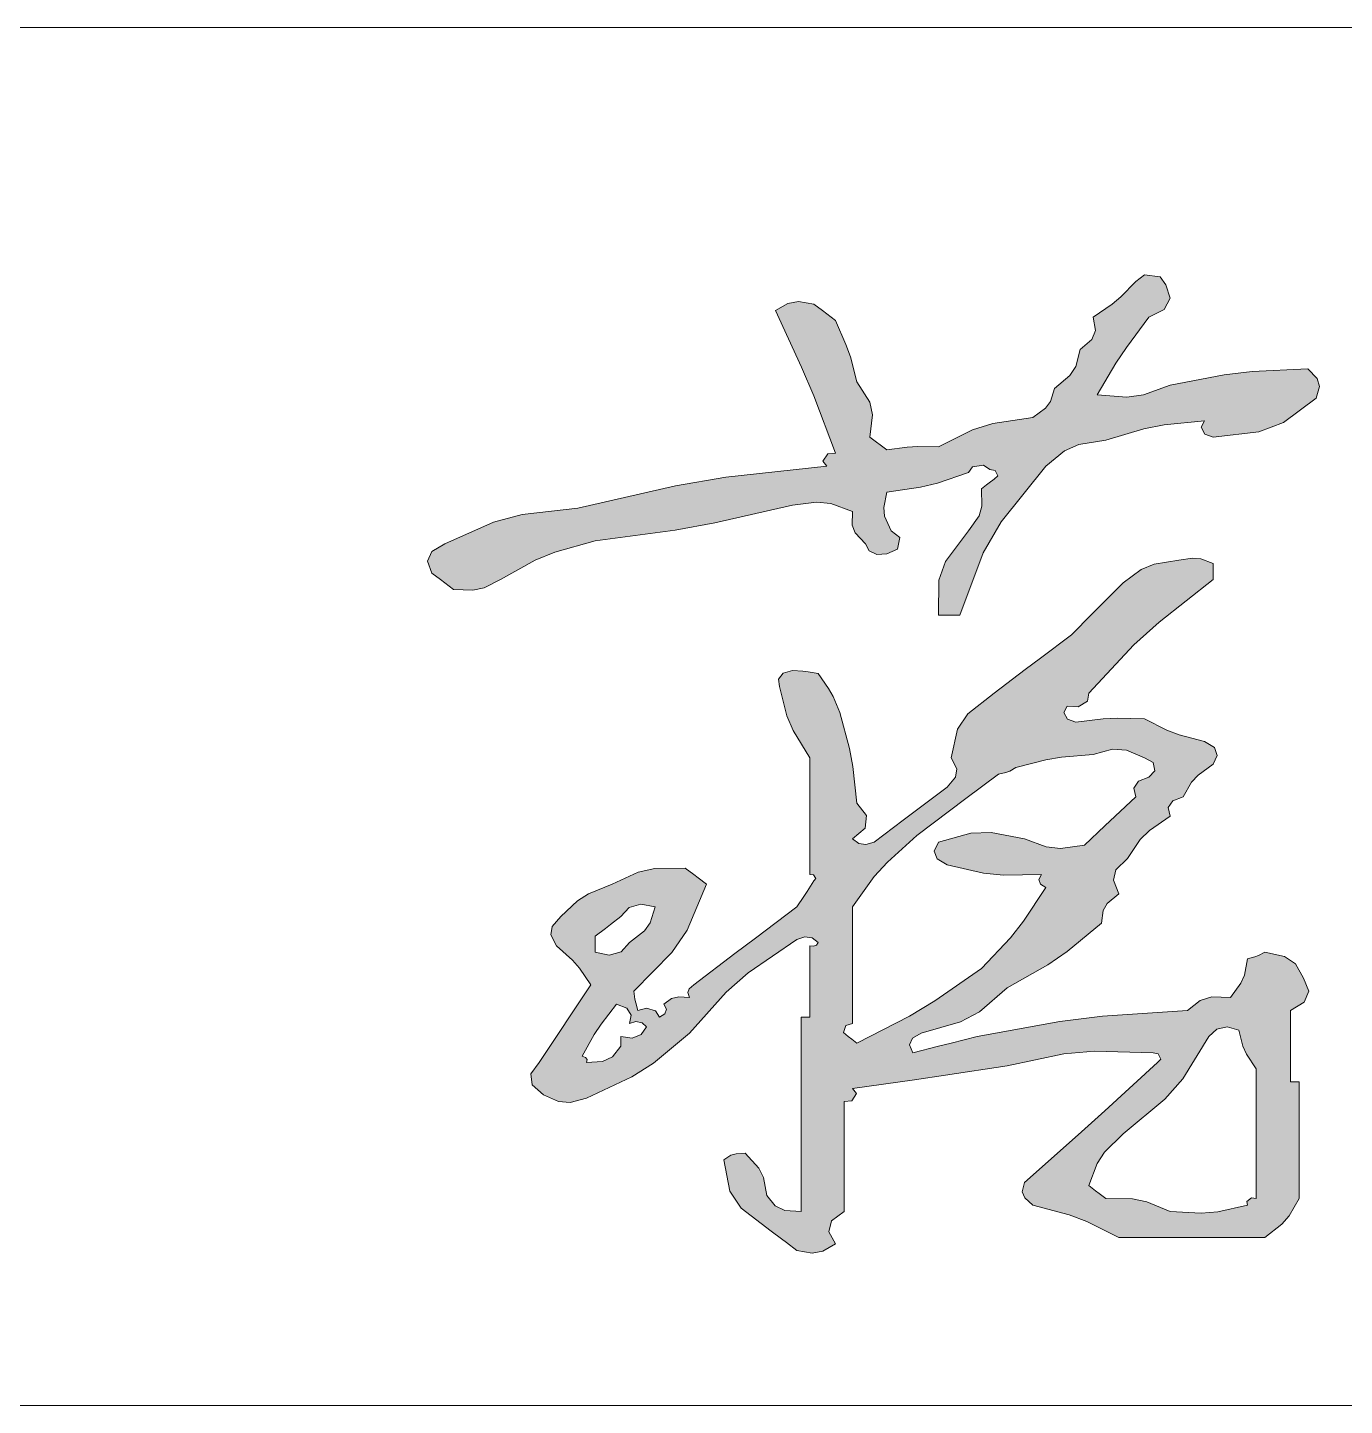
# Model space of a CAD drawing. Header units: millimetres. Extents: x 60 to 14975, y 125 to 10625.
# Drawn here: x 14236.2 to 14405, y 2596 to 2772.5 of the extents above; entities that cross this region are included whole.
import ezdxf

# ---------------------------------------------------------------- set-up
doc = ezdxf.new("R2010")
doc.units = ezdxf.units.MM
doc.linetypes.add('XKITLINE00', pattern=[0])
doc.layers.add('OtherObjectType', color=1, linetype='Continuous', lineweight=0)

# ---------------------------------------------------------------- blocks, each defined once
blk = doc.blocks.new('*A5')
at = {"layer": 'OtherObjectType'}
for points in [[(14350.34, 2718.86), (14352.99, 2718.82), (14357.35, 2721), (14359.96, 2721.8), (14365.1, 2722.56), (14366.71, 2723.76), (14367.35, 2724.63), (14367.85, 2726.29), (14369.82, 2727.95), (14370.58, 2729.09), (14371.15, 2731.28), (14372.66, 2732.58), (14373.11, 2733.71), (14372.8, 2735.43), (14375.24, 2737.08), (14376.36, 2738.01), (14378.3, 2740), (14379.4, 2740.83), (14381.4, 2740.61), (14382.15, 2739.58), (14382.67, 2737.84), (14381.92, 2736.42), (14379.95, 2735.43), (14377.07, 2731.54), (14375.74, 2729.54), (14373.35, 2725.46), (14377.13, 2725.19), (14379.27, 2725.47), (14382.7, 2726.71), (14389.62, 2728.02), (14393.19, 2728.44), (14400.31, 2728.79), (14401.54, 2727.57), (14401.84, 2726.54), (14401.41, 2725.05), (14397.2, 2721.92), (14394.04, 2720.73), (14388.2, 2720.06), (14387.13, 2720.44), (14386.67, 2721.31), (14387.1, 2722.14), (14381.92, 2721.61), (14379.32, 2721.09), (14374.45, 2719.65), (14370.97, 2719.11), (14369.13, 2718.31), (14366.75, 2716.33), (14361.01, 2709.21), (14358.73, 2705.24), (14355.74, 2697.22), (14352.99, 2697.22), (14353.05, 2701.7), (14353.91, 2704.13), (14356.84, 2708.02), (14358.2, 2709.98), (14358.57, 2711.2), (14358.49, 2713.42), (14360.14, 2714.67), (14360.58, 2715.07), (14360.27, 2715.78), (14359.59, 2715.91), (14358.75, 2716.47), (14357.34, 2716.25), (14356.84, 2715.5), (14352.85, 2714.13), (14350.7, 2713.62), (14346.39, 2713), (14345.97, 2711.03), (14346.09, 2709.92), (14346.94, 2708.02), (14348.04, 2707.19), (14347.76, 2705.68), (14346.39, 2705.11), (14345.11, 2705.02), (14344.13, 2705.46), (14343.64, 2706.36), (14342.32, 2707.78), (14341.92, 2708.78), (14341.99, 2710.51), (14339.19, 2711.53), (14337.36, 2711.73), (14334.29, 2711.34), (14324.33, 2709.05), (14319.23, 2708.13), (14308.98, 2706.77), (14303.82, 2705.3), (14301.31, 2704.27), (14296.88, 2701.79), (14294.79, 2700.73), (14293.33, 2700.43), (14290.82, 2700.54), (14288.07, 2702.62), (14287.5, 2704.14), (14288.06, 2705.41), (14289.72, 2706.36), (14295.95, 2709.15), (14299.62, 2710.13), (14306.78, 2710.93), (14319.29, 2713.81), (14325.74, 2714.91), (14338.69, 2716.33), (14338.19, 2716.96), (14338.81, 2717.91), (14339.79, 2717.99), (14337.01, 2725.36), (14335.46, 2729.03), (14332.09, 2736.26), (14333.7, 2737.19), (14335.06, 2737.42), (14337.04, 2737.09), (14339.79, 2735.01), (14341.14, 2731.91), (14341.7, 2730.33), (14342.54, 2727.12), (14344.18, 2724.54), (14344.55, 2722.92), (14344.19, 2720.06), (14346.39, 2718.4), (14348.99, 2718.78)], [(14372.8, 2679.36), (14368.77, 2679.02), (14366.74, 2678.68), (14369.52, 2683.9), (14370.6, 2683.52), (14374.08, 2683.96), (14375.88, 2684.04), (14379.4, 2683.93), (14382.27, 2682.5), (14383.86, 2681.9), (14387.1, 2681.03), (14388.35, 2680.27), (14388.73, 2679.26), (14388.2, 2678.12), (14386.26, 2676.72), (14385.43, 2675.82), (14384.35, 2673.97), (14383.04, 2673.46), (14382.45, 2672.57), (14382.7, 2671.47), (14380.02, 2669.65), (14378.84, 2668.5), (14377.2, 2666.07), (14375.74, 2664.58), (14375.43, 2663.29), (14376.1, 2661.51), (14374.63, 2660.3), (14374.1, 2659.4), (14373.9, 2657.77), (14369.48, 2654.13), (14367.02, 2652.44), (14361.8, 2649.46), (14358.25, 2646.41), (14355.8, 2645.12), (14350.79, 2643.65), (14349.65, 2643.04), (14349.26, 2642.16), (14349.69, 2641.16), (14357.94, 2643.23), (14368.56, 2645.17), (14374.02, 2645.84), (14384.9, 2646.56), (14386.52, 2647.86), (14388.04, 2648.32), (14390.4, 2648.22), (14391.74, 2650.06), (14392.21, 2651.12), (14392.6, 2653.2), (14393.54, 2653.43), (14394, 2653.6), (14394.8, 2654.03), (14397.36, 2653.5), (14398.76, 2652.56), (14399.76, 2650.71), (14400.44, 2649.05), (14399.88, 2647.65), (14398.11, 2646.56), (14398.11, 2637.42), (14399.21, 2637.42), (14399.21, 2622.47), (14397.95, 2620.27), (14397.01, 2619.21), (14394.8, 2617.48), (14376.1, 2617.48), (14372, 2619.53), (14369.73, 2620.39), (14365.1, 2621.64), (14364.04, 2622.55), (14363.74, 2623.35), (14364, 2624.54), (14370.89, 2630.64), (14374.31, 2633.72), (14381.05, 2639.91), (14381.49, 2640.32), (14381.17, 2641.03), (14380.5, 2641.16), (14372.97, 2641.34), (14369.06, 2641), (14361.8, 2639.49), (14353.89, 2638.28), (14349.92, 2637.7), (14341.99, 2636.59), (14342.49, 2635.95), (14341.87, 2635.01), (14340.89, 2634.93), (14340.89, 2620.81), (14339.3, 2619.61), (14338.93, 2618.22), (14339.79, 2616.65), (14338.18, 2615.72), (14336.82, 2615.49), (14334.84, 2615.82), (14331.54, 2618.31), (14327.72, 2621.22), (14326.27, 2623.41), (14325.48, 2627.45), (14326.39, 2628.02), (14327.05, 2628.22), (14328.24, 2628.28), (14329.95, 2626.36), (14330.56, 2625.17), (14330.99, 2622.88), (14332.06, 2621.54), (14333.32, 2620.95), (14335.39, 2620.81), (14335.39, 2645.72), (14336.49, 2645.72), (14336.49, 2654.86), (14336.98, 2654.81), (14337.35, 2654.95), (14337.59, 2655.28), (14336.8, 2655.88), (14335.87, 2656.02), (14334.84, 2655.69), (14328.61, 2651.41), (14325.77, 2648.93), (14321.08, 2643.65), (14316.45, 2639.81), (14313.71, 2638.09), (14307.88, 2635.34), (14305.79, 2634.8), (14304.28, 2634.91), (14302.38, 2635.76), (14300.94, 2637.03), (14300.76, 2638.45), (14301.83, 2639.91), (14308.43, 2649.88), (14306.99, 2652.01), (14306.09, 2653.04), (14304.03, 2654.86), (14303.33, 2656.27), (14303.48, 2657.34), (14304.58, 2658.6), (14306.74, 2660.62), (14308.16, 2661.51), (14311.18, 2662.75), (14314.5, 2664.3), (14316.63, 2664.78), (14320.53, 2664.83), (14323.28, 2662.75), (14320.79, 2656.88), (14318.82, 2653.99), (14313.93, 2649.05), (14314.09, 2648.04), (14314.2, 2647.54), (14314.48, 2646.56), (14315.58, 2646.88), (14316.73, 2646.54), (14317.23, 2645.72), (14317.93, 2646.16), (14318.13, 2646.75), (14317.78, 2647.39), (14318.79, 2648.11), (14319.7, 2648.33), (14321.08, 2648.22), (14320.87, 2648.88), (14321.03, 2649.36), (14321.63, 2649.88), (14334.84, 2659.84), (14337.04, 2663.17), (14337.29, 2663.49), (14336.98, 2663.96), (14336.49, 2664), (14336.49, 2678.95), (14334.37, 2682.44), (14333.58, 2684.32), (14332.64, 2688.09), (14332.51, 2689.05), (14333.1, 2689.79), (14334.29, 2690.16), (14335.62, 2690.04), (14336.28, 2689.96), (14337.59, 2689.75), (14338.92, 2687.84), (14339.48, 2686.82), (14340.34, 2684.76), (14341.59, 2680.16), (14342.03, 2677.82), (14342.54, 2673.13), (14343.79, 2671.56), (14343.59, 2669.95), (14341.99, 2668.57), (14342.78, 2667.96), (14343.7, 2667.83), (14344.74, 2668.15), (14354.09, 2675.21), (14355.19, 2676.47), (14355.35, 2677.54), (14354.64, 2678.95), (14355.44, 2682.61), (14356.74, 2684.58), (14360.14, 2687.25), (14370.05, 2694.73), (14376.65, 2701.38), (14378.96, 2703.1), (14380.62, 2703.77), (14383.8, 2704.28), (14385.54, 2704.55), (14386.6, 2704.45), (14388.2, 2703.87), (14388.2, 2701.79), (14381.27, 2696.35), (14378.04, 2693.41), (14372.25, 2687.25), (14372.1, 2686.2), (14370.9, 2685.47), (14369.5, 2685.59), (14369.06, 2684.76), (14369.52, 2683.9), (14313.05, 2646.88), (14311.73, 2647.39), (14309.75, 2644.82), (14308.87, 2643.48), (14307.33, 2640.74), (14307.76, 2640.56), (14307.95, 2640.28), (14307.88, 2639.91), (14309.95, 2640.05), (14311.21, 2640.65), (14312.28, 2641.99), (14312.28, 2643.23), (14313.73, 2643.04), (14314.91, 2643.49), (14315.58, 2644.48), (14315, 2645.01), (14314.22, 2645.15), (14313.38, 2644.89), (14313.63, 2645.99), (14313.05, 2646.88), (14369.52, 2683.9), (14388.66, 2644.18), (14387.65, 2643.23), (14384.3, 2637.8), (14382, 2635.2), (14376.65, 2630.77), (14374.28, 2628.4), (14373.34, 2626.98), (14372.25, 2624.13), (14374.45, 2622.47), (14377.86, 2622.42), (14379.71, 2622.05), (14382.7, 2620.81), (14386.68, 2620.59), (14388.79, 2620.77), (14392.6, 2621.64), (14392.5, 2622.1), (14393.09, 2622.55), (14393.7, 2622.47), (14393.7, 2639.08), (14392.48, 2640.97), (14392.02, 2642), (14391.5, 2644.06), (14389.99, 2644.46), (14388.66, 2644.18), (14369.52, 2683.9), (14316.68, 2659.84), (14314.86, 2660.19), (14313.35, 2659.77), (14312.28, 2658.6), (14308.98, 2656.11), (14308.98, 2654.03), (14310.8, 2653.68), (14312.31, 2654.11), (14313.38, 2655.28), (14315.3, 2656.77), (14316.06, 2657.82), (14316.68, 2659.84), (14369.52, 2683.9), (14366.74, 2678.68), (14362.9, 2677.7), (14362.12, 2677.25), (14361.64, 2677.07), (14360.69, 2676.87), (14350.24, 2668.98), (14346.46, 2665.6), (14344.77, 2663.74), (14341.99, 2659.84), (14341.99, 2644.89), (14341.14, 2644.66), (14340.84, 2643.74), (14341.44, 2643.23), (14342.54, 2642.4), (14349.28, 2645.85), (14352.51, 2647.79), (14358.49, 2651.95), (14362.21, 2655.9), (14363.88, 2658.01), (14366.75, 2662.34), (14366.05, 2662.77), (14365.85, 2663.36), (14366.2, 2664), (14361.31, 2663.9), (14358.76, 2664.16), (14354.09, 2665.24), (14352.84, 2666), (14352.46, 2667.01), (14352.99, 2668.15), (14357.13, 2669.31), (14359.73, 2669.4), (14364, 2668.57), (14366.79, 2667.54), (14368.63, 2667.34), (14371.7, 2667.74), (14374.31, 2670.24), (14375.63, 2671.49), (14378.3, 2673.97), (14378.05, 2675.06), (14378.64, 2675.95), (14379.95, 2676.46), (14380.72, 2677.28), (14380.49, 2678.36), (14379.4, 2678.95), (14377.09, 2679.93), (14375.29, 2680.05)]]:
    blk.add_hatch(color=7, dxfattribs=at).paths.add_polyline_path(points, flags=17)
at = {"layer": 'OtherObjectType', "color": 7, "linetype": 'XKITLINE00', "lineweight": 0}
for p, q in [((13497.5, 2772.53), (14849.23, 2772.53)), ((14379.4, 2740.83), (14378.3, 2740)), ((14381.4, 2740.61), (14379.4, 2740.83)), ((14382.15, 2739.58), (14381.4, 2740.61)), ((14378.3, 2740), (14376.36, 2738.01)), ((14382.67, 2737.84), (14382.15, 2739.58)), ((14333.7, 2737.19), (14332.09, 2736.26)), ((14335.06, 2737.42), (14333.7, 2737.19)), ((14337.04, 2737.09), (14335.06, 2737.42)), ((14338.14, 2736.26), (14337.04, 2737.09)), ((14375.24, 2737.08), (14372.8, 2735.43)), ((14376.36, 2738.01), (14375.24, 2737.08)), ((14381.92, 2736.42), (14382.67, 2737.84)), ((14332.09, 2736.26), (14335.46, 2729.03)), ((14338.69, 2735.85), (14338.14, 2736.26)), ((14339.79, 2735.01), (14338.69, 2735.85)), ((14372.8, 2735.43), (14373.11, 2733.71)), ((14377.07, 2731.54), (14379.95, 2735.43)), ((14379.95, 2735.43), (14381.92, 2736.42)), ((14341.14, 2731.91), (14339.79, 2735.01)), ((14373.11, 2733.71), (14372.66, 2732.58)), ((14341.7, 2730.33), (14341.14, 2731.91)), ((14372.66, 2732.58), (14371.15, 2731.28)), ((14342.54, 2727.12), (14341.7, 2730.33)), ((14371.15, 2731.28), (14370.58, 2729.09)), ((14375.74, 2729.54), (14377.07, 2731.54)), ((14335.46, 2729.03), (14337.01, 2725.36)), ((14370.58, 2729.09), (14369.82, 2727.95)), ((14373.35, 2725.46), (14375.74, 2729.54)), ((14393.19, 2728.44), (14389.62, 2728.02)), ((14400.31, 2728.79), (14393.19, 2728.44)), ((14401.54, 2727.57), (14400.31, 2728.79)), ((14344.18, 2724.54), (14342.54, 2727.12)), ((14369.82, 2727.95), (14367.85, 2726.29)), ((14382.7, 2726.71), (14379.27, 2725.47)), ((14389.62, 2728.02), (14382.7, 2726.71)), ((14401.41, 2725.05), (14401.84, 2726.54)), ((14401.84, 2726.54), (14401.54, 2727.57)), ((14337.01, 2725.36), (14339.79, 2717.99)), ((14367.35, 2724.63), (14366.71, 2723.76)), ((14367.85, 2726.29), (14367.35, 2724.63)), ((14377.13, 2725.19), (14373.35, 2725.46)), ((14379.27, 2725.47), (14377.13, 2725.19)), ((14397.2, 2721.92), (14401.41, 2725.05)), ((14344.55, 2722.92), (14344.18, 2724.54)), ((14344.19, 2720.06), (14344.55, 2722.92)), ((14366.71, 2723.76), (14365.1, 2722.56)), ((14359.96, 2721.8), (14357.35, 2721)), ((14365.1, 2722.56), (14359.96, 2721.8)), ((14374.45, 2719.65), (14379.32, 2721.09)), ((14379.32, 2721.09), (14381.92, 2721.61)), ((14381.92, 2721.61), (14387.1, 2722.14)), ((14387.1, 2722.14), (14386.67, 2721.31)), ((14386.67, 2721.31), (14387.13, 2720.44)), ((14394.04, 2720.73), (14397.2, 2721.92)), ((14345.07, 2719.4), (14344.19, 2720.06)), ((14345.51, 2719.07), (14345.07, 2719.4)), ((14357.35, 2721), (14352.99, 2718.82)), ((14370.97, 2719.11), (14374.45, 2719.65)), ((14387.13, 2720.44), (14388.2, 2720.06)), ((14388.2, 2720.06), (14394.04, 2720.73)), ((14338.81, 2717.91), (14338.19, 2716.96)), ((14339.79, 2717.99), (14338.81, 2717.91)), ((14346.39, 2718.4), (14345.51, 2719.07)), ((14348.99, 2718.78), (14346.39, 2718.4)), ((14350.34, 2718.86), (14348.99, 2718.78)), ((14352.99, 2718.82), (14350.34, 2718.86)), ((14366.75, 2716.33), (14369.13, 2718.31)), ((14369.13, 2718.31), (14370.97, 2719.11)), ((14338.69, 2716.33), (14325.74, 2714.91)), ((14338.19, 2716.96), (14338.69, 2716.33)), ((14356.84, 2715.5), (14357.34, 2716.25)), ((14357.34, 2716.25), (14358.75, 2716.47)), ((14358.75, 2716.47), (14359.59, 2715.91)), ((14359.59, 2715.91), (14360.27, 2715.78)), ((14360.27, 2715.78), (14360.58, 2715.07)), ((14361.01, 2709.21), (14366.75, 2716.33)), ((14325.74, 2714.91), (14319.29, 2713.81)), ((14350.7, 2713.62), (14352.85, 2714.13)), ((14352.85, 2714.13), (14356.84, 2715.5)), ((14359.48, 2714.17), (14359.15, 2713.92)), ((14360.14, 2714.67), (14359.48, 2714.17)), ((14360.58, 2715.07), (14360.14, 2714.67)), ((14319.29, 2713.81), (14306.78, 2710.93)), ((14345.97, 2711.03), (14346.39, 2713)), ((14346.39, 2713), (14350.7, 2713.62)), ((14359.15, 2713.92), (14358.49, 2713.42)), ((14358.49, 2713.42), (14358.57, 2711.2)), ((14306.78, 2710.93), (14299.62, 2710.13)), ((14324.33, 2709.05), (14334.29, 2711.34)), ((14334.29, 2711.34), (14337.36, 2711.73)), ((14337.36, 2711.73), (14339.19, 2711.53)), ((14339.19, 2711.53), (14341.99, 2710.51)), ((14341.99, 2710.51), (14341.92, 2708.78)), ((14346.09, 2709.92), (14345.97, 2711.03)), ((14358.57, 2711.2), (14358.2, 2709.98)), ((14295.95, 2709.15), (14289.72, 2706.36)), ((14299.62, 2710.13), (14295.95, 2709.15)), ((14319.23, 2708.13), (14324.33, 2709.05)), ((14341.92, 2708.78), (14342.32, 2707.78)), ((14346.94, 2708.02), (14346.09, 2709.92)), ((14358.2, 2709.98), (14356.84, 2708.02)), ((14358.73, 2705.24), (14361.01, 2709.21)), ((14308.98, 2706.77), (14319.23, 2708.13)), ((14342.32, 2707.78), (14343.64, 2706.36)), ((14348.04, 2707.19), (14346.94, 2708.02)), ((14347.76, 2705.68), (14348.04, 2707.19)), ((14356.84, 2708.02), (14353.91, 2704.13)), ((14288.06, 2705.41), (14287.5, 2704.14)), ((14289.72, 2706.36), (14288.06, 2705.41)), ((14301.31, 2704.27), (14303.82, 2705.3)), ((14303.82, 2705.3), (14308.98, 2706.77)), ((14343.64, 2706.36), (14344.13, 2705.46)), ((14344.13, 2705.46), (14345.11, 2705.02)), ((14346.39, 2705.11), (14347.76, 2705.68)), ((14355.74, 2697.22), (14358.73, 2705.24)), ((14287.5, 2704.14), (14288.07, 2702.62)), ((14296.88, 2701.79), (14301.31, 2704.27)), ((14345.11, 2705.02), (14346.39, 2705.11)), ((14353.91, 2704.13), (14353.05, 2701.7)), ((14380.62, 2703.77), (14378.96, 2703.1)), ((14383.8, 2704.28), (14380.62, 2703.77)), ((14385.54, 2704.55), (14383.8, 2704.28)), ((14386.6, 2704.45), (14385.54, 2704.55)), ((14388.2, 2703.87), (14386.6, 2704.45)), ((14388.2, 2703.04), (14388.2, 2703.87)), ((14288.07, 2702.62), (14289.17, 2701.79)), ((14289.17, 2701.79), (14289.72, 2701.38)), ((14294.79, 2700.73), (14296.88, 2701.79)), ((14353.05, 2701.7), (14352.99, 2697.22)), ((14378.96, 2703.1), (14376.65, 2701.38)), ((14381.27, 2696.35), (14388.2, 2701.79)), ((14388.2, 2702.62), (14388.2, 2703.04)), ((14388.2, 2701.79), (14388.2, 2702.62)), ((14289.72, 2701.38), (14290.82, 2700.54)), ((14290.82, 2700.54), (14293.33, 2700.43)), ((14293.33, 2700.43), (14294.79, 2700.73)), ((14376.65, 2701.38), (14374.01, 2698.72)), ((14374.01, 2698.72), (14372.69, 2697.39)), ((14352.99, 2697.22), (14354.09, 2697.22)), ((14354.09, 2697.22), (14354.64, 2697.22)), ((14354.64, 2697.22), (14355.74, 2697.22)), ((14372.69, 2697.39), (14370.05, 2694.73)), ((14378.04, 2693.41), (14381.27, 2696.35)), ((14370.05, 2694.73), (14366.09, 2691.74)), ((14372.25, 2687.25), (14378.04, 2693.41)), ((14366.09, 2691.74), (14364.11, 2690.25)), ((14333.1, 2689.79), (14332.51, 2689.05)), ((14334.29, 2690.16), (14333.1, 2689.79)), ((14335.62, 2690.04), (14334.29, 2690.16)), ((14336.28, 2689.96), (14335.62, 2690.04)), ((14337.59, 2689.75), (14336.28, 2689.96)), ((14338.92, 2687.84), (14337.59, 2689.75)), ((14364.11, 2690.25), (14360.14, 2687.25)), ((14332.51, 2689.05), (14332.64, 2688.09)), ((14332.64, 2688.09), (14333.58, 2684.32)), ((14339.48, 2686.82), (14338.92, 2687.84)), ((14340.34, 2684.76), (14339.48, 2686.82)), ((14360.14, 2687.25), (14356.74, 2684.58)), ((14370.9, 2685.47), (14372.1, 2686.2)), ((14372.1, 2686.2), (14372.25, 2687.25)), ((14333.58, 2684.32), (14334.37, 2682.44)), ((14341.59, 2680.16), (14340.34, 2684.76)), ((14356.74, 2684.58), (14355.44, 2682.61)), ((14369.06, 2684.76), (14369.5, 2685.59)), ((14369.52, 2683.9), (14369.06, 2684.76)), ((14369.5, 2685.59), (14370.9, 2685.47)), ((14374.08, 2683.96), (14370.6, 2683.52)), ((14375.88, 2684.04), (14374.08, 2683.96)), ((14379.4, 2683.93), (14375.88, 2684.04)), ((14334.37, 2682.44), (14336.49, 2678.95)), ((14355.44, 2682.61), (14354.64, 2678.95)), ((14370.6, 2683.52), (14369.52, 2683.9)), ((14382.27, 2682.5), (14379.4, 2683.93)), ((14383.86, 2681.9), (14382.27, 2682.5)), ((14387.1, 2681.03), (14383.86, 2681.9)), ((14388.35, 2680.27), (14387.1, 2681.03)), ((14336.49, 2678.95), (14336.49, 2672.97)), ((14342.03, 2677.82), (14341.59, 2680.16)), ((14354.64, 2678.95), (14355.35, 2677.54)), ((14366.74, 2678.68), (14362.9, 2677.7)), ((14368.77, 2679.02), (14366.74, 2678.68)), ((14372.8, 2679.36), (14368.77, 2679.02)), ((14375.29, 2680.05), (14372.8, 2679.36)), ((14377.09, 2679.93), (14375.29, 2680.05)), ((14379.4, 2678.95), (14377.09, 2679.93)), ((14380.49, 2678.36), (14379.4, 2678.95)), ((14388.2, 2678.12), (14388.73, 2679.26)), ((14388.73, 2679.26), (14388.35, 2680.27)), ((14342.54, 2673.13), (14342.03, 2677.82)), ((14355.35, 2677.54), (14355.19, 2676.47)), ((14361.64, 2677.07), (14360.69, 2676.87)), ((14362.12, 2677.25), (14361.64, 2677.07)), ((14362.9, 2677.7), (14362.12, 2677.25)), ((14379.95, 2676.46), (14380.72, 2677.28)), ((14380.72, 2677.28), (14380.49, 2678.36)), ((14386.26, 2676.72), (14388.2, 2678.12)), ((14354.09, 2675.21), (14350.35, 2672.39)), ((14355.19, 2676.47), (14354.09, 2675.21)), ((14360.69, 2676.87), (14356.51, 2673.72)), ((14378.05, 2675.06), (14378.64, 2675.95)), ((14378.64, 2675.95), (14379.95, 2676.46)), ((14384.35, 2673.97), (14385.43, 2675.82)), ((14385.43, 2675.82), (14386.26, 2676.72)), ((14356.51, 2673.72), (14354.42, 2672.14)), ((14375.63, 2671.49), (14378.3, 2673.97)), ((14378.3, 2673.97), (14378.05, 2675.06)), ((14382.45, 2672.57), (14383.04, 2673.46)), ((14383.04, 2673.46), (14384.35, 2673.97)), ((14336.49, 2672.97), (14336.49, 2669.98)), ((14343.79, 2671.56), (14342.54, 2673.13)), ((14350.35, 2672.39), (14348.48, 2670.97)), ((14354.42, 2672.14), (14350.24, 2668.98)), ((14382.7, 2671.47), (14382.45, 2672.57)), ((14336.49, 2669.98), (14336.49, 2664)), ((14341.99, 2668.57), (14343.59, 2669.95)), ((14343.59, 2669.95), (14343.79, 2671.56)), ((14348.48, 2670.97), (14344.74, 2668.15)), ((14371.7, 2667.74), (14374.31, 2670.24)), ((14374.31, 2670.24), (14375.63, 2671.49)), ((14380.02, 2669.65), (14382.7, 2671.47)), ((14342.78, 2667.96), (14341.99, 2668.57)), ((14344.74, 2668.15), (14343.7, 2667.83)), ((14350.24, 2668.98), (14346.46, 2665.6)), ((14352.46, 2667.01), (14352.99, 2668.15)), ((14352.99, 2668.15), (14357.13, 2669.31)), ((14357.13, 2669.31), (14359.73, 2669.4)), ((14359.73, 2669.4), (14364, 2668.57)), ((14364, 2668.57), (14366.79, 2667.54)), ((14377.2, 2666.07), (14378.84, 2668.5)), ((14378.84, 2668.5), (14380.02, 2669.65)), ((14343.7, 2667.83), (14342.78, 2667.96)), ((14352.84, 2666), (14352.46, 2667.01)), ((14366.79, 2667.54), (14368.63, 2667.34)), ((14368.63, 2667.34), (14371.7, 2667.74)), ((14316.63, 2664.78), (14314.5, 2664.3)), ((14320.53, 2664.83), (14316.63, 2664.78)), ((14321.63, 2664), (14320.53, 2664.83)), ((14346.46, 2665.6), (14344.77, 2663.74)), ((14354.09, 2665.24), (14352.84, 2666)), ((14358.76, 2664.16), (14354.09, 2665.24)), ((14375.43, 2663.29), (14375.74, 2664.58)), ((14375.74, 2664.58), (14377.2, 2666.07)), ((14311.18, 2662.75), (14308.16, 2661.51)), ((14314.5, 2664.3), (14311.18, 2662.75)), ((14320.79, 2656.88), (14323.28, 2662.75)), ((14322.18, 2663.58), (14321.63, 2664)), ((14323.28, 2662.75), (14322.18, 2663.58)), ((14337.04, 2663.17), (14336.16, 2661.84)), ((14336.49, 2664), (14336.98, 2663.96)), ((14336.98, 2663.96), (14337.29, 2663.49)), ((14337.29, 2663.49), (14337.04, 2663.17)), ((14344.77, 2663.74), (14341.99, 2659.84)), ((14361.31, 2663.9), (14358.76, 2664.16)), ((14366.2, 2664), (14361.31, 2663.9)), ((14365.85, 2663.36), (14366.2, 2664)), ((14366.05, 2662.77), (14365.85, 2663.36)), ((14366.75, 2662.34), (14366.05, 2662.77)), ((14376.1, 2661.51), (14375.43, 2663.29)), ((14308.16, 2661.51), (14306.74, 2660.62)), ((14335.72, 2661.17), (14334.84, 2659.84)), ((14336.16, 2661.84), (14335.72, 2661.17)), ((14363.88, 2658.01), (14366.75, 2662.34)), ((14374.63, 2660.3), (14376.1, 2661.51)), ((14306.74, 2660.62), (14304.58, 2658.6)), ((14313.35, 2659.77), (14312.28, 2658.6)), ((14314.86, 2660.19), (14313.35, 2659.77)), ((14316.68, 2659.84), (14314.86, 2660.19)), ((14316.06, 2657.82), (14316.68, 2659.84)), ((14334.84, 2659.84), (14329.56, 2655.86)), ((14341.99, 2659.84), (14341.99, 2653.86)), ((14373.9, 2657.77), (14374.1, 2659.4)), ((14374.1, 2659.4), (14374.63, 2660.3)), ((14304.58, 2658.6), (14303.48, 2657.34)), ((14310.96, 2657.6), (14310.3, 2657.1)), ((14312.28, 2658.6), (14310.96, 2657.6)), ((14315.3, 2656.77), (14316.06, 2657.82)), ((14362.21, 2655.9), (14363.88, 2658.01)), ((14369.48, 2654.13), (14373.9, 2657.77)), ((14303.48, 2657.34), (14303.33, 2656.27)), ((14303.33, 2656.27), (14304.03, 2654.86)), ((14310.3, 2657.1), (14308.98, 2656.11)), ((14308.98, 2656.11), (14308.98, 2655.28)), ((14313.38, 2655.28), (14315.3, 2656.77)), ((14318.82, 2653.99), (14320.79, 2656.88)), ((14329.56, 2655.86), (14326.91, 2653.86)), ((14328.61, 2651.41), (14334.84, 2655.69)), ((14334.84, 2655.69), (14335.87, 2656.02)), ((14335.87, 2656.02), (14336.8, 2655.88)), ((14336.8, 2655.88), (14337.59, 2655.28)), ((14358.49, 2651.95), (14362.21, 2655.9)), ((14304.03, 2654.86), (14306.09, 2653.04)), ((14308.98, 2655.28), (14308.98, 2654.86)), ((14308.98, 2654.86), (14308.98, 2654.03)), ((14308.98, 2654.03), (14310.8, 2653.68)), ((14310.8, 2653.68), (14312.31, 2654.11)), ((14312.31, 2654.11), (14313.38, 2655.28)), ((14313.93, 2649.05), (14318.82, 2653.99)), ((14336.98, 2654.81), (14336.49, 2654.86)), ((14336.49, 2654.86), (14336.49, 2651.21)), ((14337.35, 2654.95), (14336.98, 2654.81)), ((14337.59, 2655.28), (14337.35, 2654.95)), ((14367.02, 2652.44), (14369.48, 2654.13)), ((14394.8, 2654.03), (14394, 2653.6)), ((14397.36, 2653.5), (14394.8, 2654.03)), ((14306.09, 2653.04), (14306.99, 2652.01)), ((14326.91, 2653.86), (14321.63, 2649.88)), ((14341.99, 2653.86), (14341.99, 2650.87)), ((14361.8, 2649.46), (14367.02, 2652.44)), ((14392.6, 2653.2), (14392.21, 2651.12)), ((14393.54, 2653.43), (14392.6, 2653.2)), ((14394, 2653.6), (14393.54, 2653.43)), ((14398.76, 2652.56), (14397.36, 2653.5)), ((14399.76, 2650.71), (14398.76, 2652.56)), ((14306.99, 2652.01), (14308.43, 2649.88)), ((14325.77, 2648.93), (14328.61, 2651.41)), ((14336.49, 2651.21), (14336.49, 2649.38)), ((14341.99, 2650.87), (14341.99, 2644.89)), ((14352.51, 2647.79), (14358.49, 2651.95)), ((14392.21, 2651.12), (14391.74, 2650.06)), ((14400.44, 2649.05), (14399.76, 2650.71)), ((14308.43, 2649.88), (14305.79, 2645.89)), ((14314.09, 2648.04), (14313.93, 2649.05)), ((14321.03, 2649.36), (14320.87, 2648.88)), ((14320.87, 2648.88), (14321.08, 2648.22)), ((14321.63, 2649.88), (14321.03, 2649.36)), ((14321.08, 2643.65), (14325.77, 2648.93)), ((14336.49, 2649.38), (14336.49, 2645.72)), ((14358.25, 2646.41), (14361.8, 2649.46)), ((14391.74, 2650.06), (14390.4, 2648.22)), ((14399.88, 2647.65), (14400.44, 2649.05)), ((14311.73, 2647.39), (14309.75, 2644.82)), ((14313.05, 2646.88), (14311.73, 2647.39)), ((14313.63, 2645.99), (14313.05, 2646.88)), ((14314.2, 2647.54), (14314.09, 2648.04)), ((14314.48, 2646.56), (14314.2, 2647.54)), ((14315.58, 2646.88), (14314.48, 2646.56)), ((14316.73, 2646.54), (14315.58, 2646.88)), ((14318.79, 2648.11), (14317.78, 2647.39)), ((14317.78, 2647.39), (14318.13, 2646.75)), ((14319.7, 2648.33), (14318.79, 2648.11)), ((14321.08, 2648.22), (14319.7, 2648.33)), ((14349.28, 2645.85), (14352.51, 2647.79)), ((14386.52, 2647.86), (14384.9, 2646.56)), ((14388.04, 2648.32), (14386.52, 2647.86)), ((14390.4, 2648.22), (14388.04, 2648.32)), ((14398.11, 2646.56), (14399.88, 2647.65)), ((14305.79, 2645.89), (14304.47, 2643.9)), ((14313.38, 2644.89), (14313.63, 2645.99)), ((14314.22, 2645.15), (14313.38, 2644.89)), ((14315, 2645.01), (14314.22, 2645.15)), ((14317.23, 2645.72), (14316.73, 2646.54)), ((14317.93, 2646.16), (14317.23, 2645.72)), ((14318.13, 2646.75), (14317.93, 2646.16)), ((14335.83, 2645.72), (14335.39, 2645.72)), ((14335.39, 2645.72), (14335.39, 2635.76)), ((14336.05, 2645.72), (14335.83, 2645.72)), ((14336.49, 2645.72), (14336.05, 2645.72)), ((14342.54, 2642.4), (14349.28, 2645.85)), ((14350.79, 2643.65), (14355.8, 2645.12)), ((14355.8, 2645.12), (14358.25, 2646.41)), ((14368.56, 2645.17), (14357.94, 2643.23)), ((14374.02, 2645.84), (14368.56, 2645.17)), ((14384.9, 2646.56), (14374.02, 2645.84)), ((14398.11, 2642.9), (14398.11, 2646.56)), ((14304.47, 2643.9), (14301.83, 2639.91)), ((14308.87, 2643.48), (14307.33, 2640.74)), ((14309.75, 2644.82), (14308.87, 2643.48)), ((14313.73, 2643.04), (14314.91, 2643.49)), ((14314.91, 2643.49), (14315.58, 2644.48)), ((14315.58, 2644.48), (14315, 2645.01)), ((14316.45, 2639.81), (14321.08, 2643.65)), ((14341.14, 2644.66), (14340.84, 2643.74)), ((14340.84, 2643.74), (14341.44, 2643.23)), ((14341.99, 2644.89), (14341.14, 2644.66)), ((14349.65, 2643.04), (14350.79, 2643.65)), ((14388.66, 2644.18), (14387.65, 2643.23)), ((14389.99, 2644.46), (14388.66, 2644.18)), ((14391.5, 2644.06), (14389.99, 2644.46)), ((14392.02, 2642), (14391.5, 2644.06)), ((14311.21, 2640.65), (14312.28, 2641.99)), ((14312.28, 2642.73), (14312.28, 2643.23)), ((14312.28, 2643.23), (14313.73, 2643.04)), ((14312.28, 2642.49), (14312.28, 2642.73)), ((14312.28, 2641.99), (14312.28, 2642.49)), ((14341.44, 2643.23), (14341.88, 2642.9)), ((14341.88, 2642.9), (14342.1, 2642.73)), ((14342.1, 2642.73), (14342.54, 2642.4)), ((14349.26, 2642.16), (14349.65, 2643.04)), ((14349.69, 2641.16), (14349.26, 2642.16)), ((14352.99, 2641.99), (14349.69, 2641.16)), ((14354.64, 2642.4), (14352.99, 2641.99)), ((14357.94, 2643.23), (14354.64, 2642.4)), ((14387.65, 2643.23), (14384.3, 2637.8)), ((14392.48, 2640.97), (14392.02, 2642)), ((14398.11, 2641.07), (14398.11, 2642.9)), ((14301.83, 2639.91), (14300.76, 2638.45)), ((14307.33, 2640.74), (14307.76, 2640.56)), ((14307.76, 2640.56), (14307.95, 2640.28)), ((14307.95, 2640.28), (14307.88, 2639.91)), ((14307.88, 2639.91), (14309.95, 2640.05)), ((14309.95, 2640.05), (14311.21, 2640.65)), ((14313.71, 2638.09), (14316.45, 2639.81)), ((14361.8, 2639.49), (14369.06, 2641)), ((14369.06, 2641), (14372.97, 2641.34)), ((14372.97, 2641.34), (14380.5, 2641.16)), ((14381.05, 2639.91), (14374.31, 2633.72)), ((14380.5, 2641.16), (14381.17, 2641.03)), ((14381.49, 2640.32), (14381.05, 2639.91)), ((14381.17, 2641.03), (14381.49, 2640.32)), ((14393.7, 2639.08), (14392.48, 2640.97)), ((14398.11, 2637.42), (14398.11, 2641.07)), ((14300.76, 2638.45), (14300.94, 2637.03)), ((14307.88, 2635.34), (14313.71, 2638.09)), ((14349.92, 2637.7), (14353.89, 2638.28)), ((14353.89, 2638.28), (14361.8, 2639.49)), ((14393.7, 2632.43), (14393.7, 2639.08)), ((14300.94, 2637.03), (14302.38, 2635.76)), ((14341.99, 2636.59), (14349.92, 2637.7)), ((14342.49, 2635.95), (14341.99, 2636.59)), ((14384.3, 2637.8), (14382, 2635.2)), ((14398.55, 2637.42), (14398.11, 2637.42)), ((14398.77, 2637.42), (14398.55, 2637.42)), ((14399.21, 2637.42), (14398.77, 2637.42)), ((14399.21, 2631.44), (14399.21, 2637.42)), ((14302.38, 2635.76), (14304.28, 2634.91)), ((14304.28, 2634.91), (14305.79, 2634.8)), ((14305.79, 2634.8), (14307.88, 2635.34)), ((14335.39, 2635.76), (14335.39, 2630.77)), ((14340.89, 2634.93), (14341.87, 2635.01)), ((14340.89, 2629.28), (14340.89, 2634.93)), ((14341.87, 2635.01), (14342.49, 2635.95)), ((14382, 2635.2), (14376.65, 2630.77)), ((14374.31, 2633.72), (14370.89, 2630.64)), ((14393.7, 2629.11), (14393.7, 2632.43)), ((14399.21, 2628.45), (14399.21, 2631.44)), ((14335.39, 2630.77), (14335.39, 2620.81)), ((14340.89, 2626.45), (14340.89, 2629.28)), ((14370.89, 2630.64), (14364, 2624.54)), ((14376.65, 2630.77), (14374.28, 2628.4)), ((14326.39, 2628.02), (14325.48, 2627.45)), ((14325.48, 2627.45), (14326.27, 2623.41)), ((14327.05, 2628.22), (14326.39, 2628.02)), ((14328.24, 2628.28), (14327.05, 2628.22)), ((14329.95, 2626.36), (14328.24, 2628.28)), ((14374.28, 2628.4), (14373.34, 2626.98)), ((14393.7, 2622.47), (14393.7, 2629.11)), ((14399.21, 2622.47), (14399.21, 2628.45)), ((14330.56, 2625.17), (14329.95, 2626.36)), ((14340.89, 2620.81), (14340.89, 2626.45)), ((14373.34, 2626.98), (14372.25, 2624.13)), ((14330.99, 2622.88), (14330.56, 2625.17)), ((14364, 2624.54), (14363.74, 2623.35)), ((14372.25, 2624.13), (14373.13, 2623.46)), ((14326.27, 2623.41), (14327.72, 2621.22)), ((14332.06, 2621.54), (14330.99, 2622.88)), ((14363.74, 2623.35), (14364.04, 2622.55)), ((14364.04, 2622.55), (14365.1, 2621.64)), ((14373.13, 2623.46), (14373.57, 2623.13)), ((14373.57, 2623.13), (14374.45, 2622.47)), ((14374.45, 2622.47), (14377.86, 2622.42)), ((14377.86, 2622.42), (14379.71, 2622.05)), ((14392.5, 2622.1), (14393.09, 2622.55)), ((14393.09, 2622.55), (14393.7, 2622.47)), ((14397.95, 2620.27), (14399.21, 2622.47)), ((14327.72, 2621.22), (14331.54, 2618.31)), ((14333.32, 2620.95), (14332.06, 2621.54)), ((14335.39, 2620.81), (14333.32, 2620.95)), ((14339.3, 2619.61), (14340.89, 2620.81)), ((14365.1, 2621.64), (14369.73, 2620.39)), ((14369.73, 2620.39), (14372, 2619.53)), ((14379.71, 2622.05), (14382.7, 2620.81)), ((14382.7, 2620.81), (14386.68, 2620.59)), ((14386.68, 2620.59), (14388.79, 2620.77)), ((14388.79, 2620.77), (14392.6, 2621.64)), ((14392.6, 2621.64), (14392.5, 2622.1)), ((14338.93, 2618.22), (14339.3, 2619.61)), ((14372, 2619.53), (14376.1, 2617.48)), ((14394.8, 2617.48), (14397.01, 2619.21)), ((14397.01, 2619.21), (14397.95, 2620.27)), ((14331.54, 2618.31), (14332.86, 2617.32)), ((14332.86, 2617.32), (14333.52, 2616.82)), ((14339.79, 2616.65), (14338.93, 2618.22)), ((14376.1, 2617.48), (14383.58, 2617.48)), ((14383.58, 2617.48), (14387.32, 2617.48)), ((14387.32, 2617.48), (14394.8, 2617.48)), ((14333.52, 2616.82), (14334.84, 2615.82)), ((14334.84, 2615.82), (14336.82, 2615.49)), ((14336.82, 2615.49), (14338.18, 2615.72)), ((14338.18, 2615.72), (14339.79, 2616.65)), ((13497.5, 2595.96), (14849.23, 2595.96))]:
    blk.add_line(p, q, dxfattribs=at)

msp = doc.modelspace()

# ---------------------------------------------------------------- block references
at = {"lineweight": 0}
msp.add_blockref('*A5', (0, 0), dxfattribs=at)

doc.saveas('drawing.dxf')
